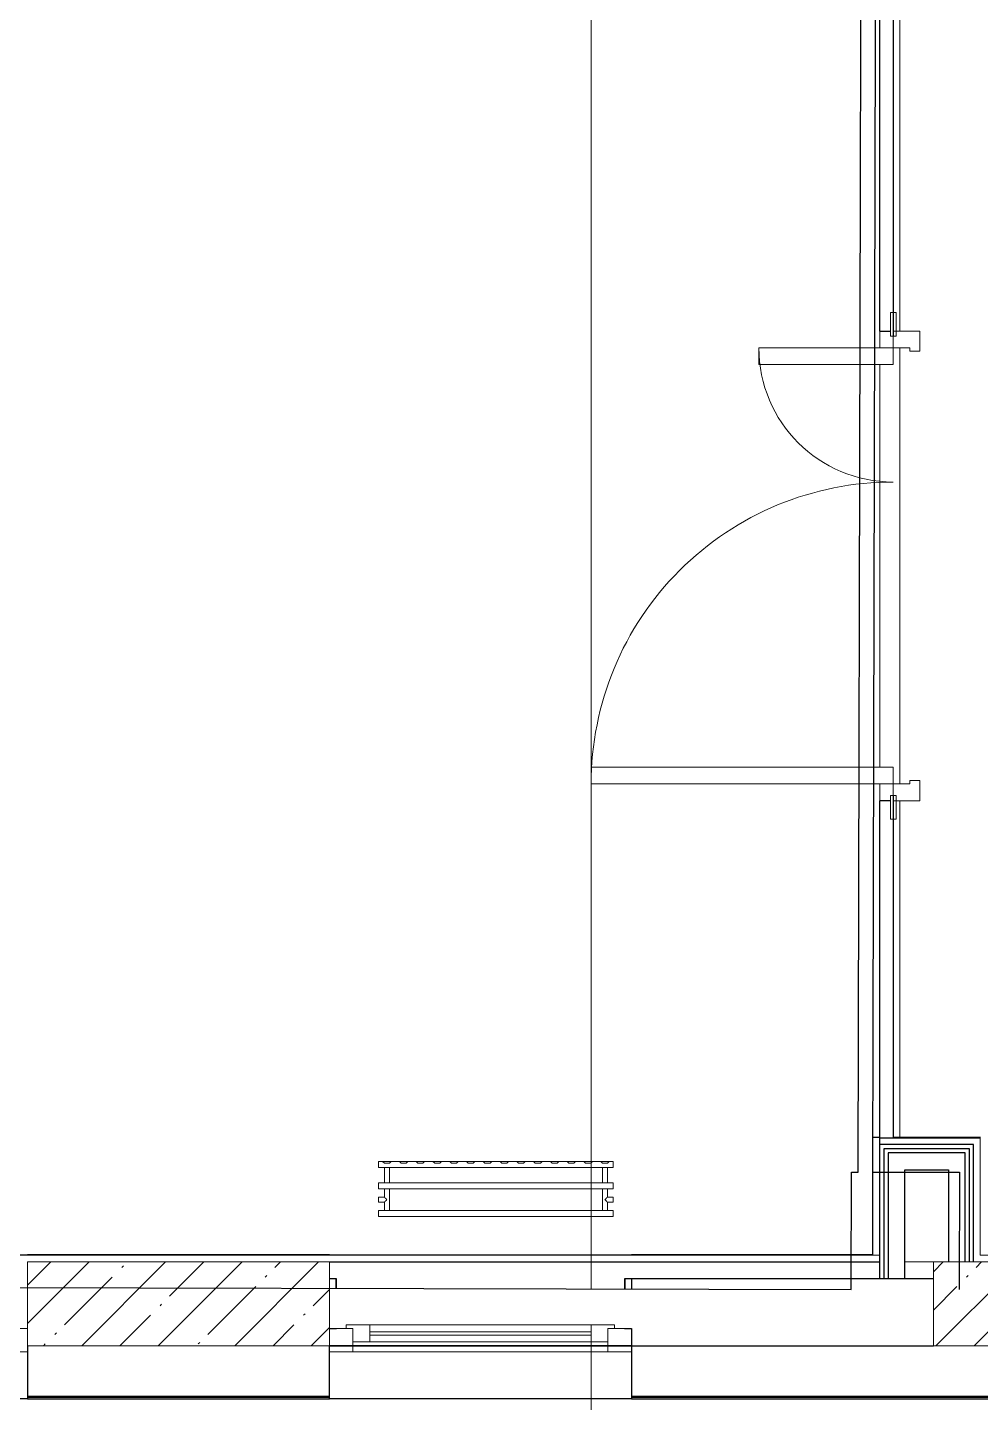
# Model space of a CAD drawing. Header units: millimetres. Extents: x 3914 to 443608, y -156176 to 78197.
# Drawn here: x 125287 to 128128, y -146382 to -142283 of the extents above; entities that cross this region are included whole.
import ezdxf

# ---------------------------------------------------------------- set-up
doc = ezdxf.new("R2010")
doc.units = ezdxf.units.MM
for name, color, linetype, lineweight in [('A-DOOR-1', 7, 'Continuous', 5), ('A-FLOR', 7, 'Continuous', 9), ('A-GLAZ', 7, 'Continuous', 9), ('A-GLAZ-1', 7, 'Continuous', 5), ('S-COLS-1', 7, 'Continuous', 5), ('Оси', 7, 'Continuous', 9)]:
    doc.layers.add(name, color=color, linetype=linetype, lineweight=lineweight)
doc.layers.add('A-DOOR-FRAM-1', color=7, linetype='Continuous', lineweight=5, true_color=0xc0c0c0)
doc.layers.add('M-EQPM-1', color=7, linetype='Continuous', lineweight=9, true_color=0xb2b2b2)

# ---------------------------------------------------------------- blocks, each defined once
blk = doc.blocks.new('120_Окно_СКБ_1Ст - 120_Окно_СКБ_1Ст 900х2500_h_ с форточкой-22876038-Объем проектирования 1 этажа')
at = {"layer": 'A-GLAZ'}
for p, q in [((-450, -127), (-450, -57)), ((-450, -57), (-380, -57)), ((-380, -57), (-380, -127)), ((380, -127), (380, -57)), ((380, -57), (450, -57)), ((450, -57), (450, -127)), ((380, -87), (-380, -87)), ((-380, -87), (-380, -127)), ((-330, -137), (-330, -87)), ((330, -137), (330, -87)), ((380, -127), (380, -87)), ((-380, -127), (-450, -127)), ((-380, -127), (-400, -127)), ((-400, -127), (-400, -137)), ((-400, -137), (400, -137)), ((400, -137), (-400, -137)), ((450, -127), (380, -127)), ((400, -127), (380, -127)), ((400, -137), (400, -127))]:
    blk.add_line(p, q, dxfattribs=at)
at = {"layer": 'A-GLAZ-1'}
for p, q in [((450, -57), (-450, -57)), ((-330, -107), (330, -107)), ((330, -117), (-330, -117)), ((-430, -127), (-400, -127)), ((400, -127), (430, -127))]:
    blk.add_line(p, q, dxfattribs=at)
blk = doc.blocks.new('BSC_Колонна _Прямоугольная - 250х900-23282983-Объем проектирования 1 этажа')
at = {"layer": 'S-COLS-1'}
h = blk.add_hatch(dxfattribs=at)
h.set_pattern_fill('FP_91', color=256, style=0, pattern_type=2)
h.set_pattern_definition([(45, (-99480, -25), (-114.04925, 114.04925), []), (45, (-99365.95, -25), (-114.04925, 114.04925), [201.613, -40.323, 6.706, -33.617])])
h.paths.add_polyline_path([(450, -125), (450, 125), (-450, 125), (-450, -125)])
for p, q in [((450, 125), (-450, 125)), ((-450, 125), (-450, -125)), ((450, -125), (450, 125)), ((-450, -125), (450, -125))]:
    blk.add_line(p, q, dxfattribs=at)
blk = doc.blocks.new('BSC_Колонна _Прямоугольная - 250х900-V84-Объем проектирования 1 этажа')
at = {"layer": 'S-COLS-1'}
h = blk.add_hatch(dxfattribs=at)
h.set_pattern_fill('FP_99', color=256, style=0, pattern_type=2)
h.set_pattern_definition([(45, (-102180, -25), (-114.04925, 114.04925), []), (45, (-102065.95, -25), (-114.04925, 114.04925), [201.613, -40.323, 6.706, -33.617])])
h.paths.add_polyline_path([(450, -125), (450, 125), (-450, 125), (-450, -125)])
for p, q in [((450, 125), (-450, 125)), ((-450, 125), (-450, -125)), ((450, -125), (450, 125)), ((-450, -125), (450, -125))]:
    blk.add_line(p, q, dxfattribs=at)
blk = doc.blocks.new('110_Дверь_СКБ_2Ст - Д-5_п__в составе перегородки _не входит в спец__-32680960-Объем проектирования 1 этажа')
at = {"layer": 'A-DOOR-1'}
for p, q in [((-637.5, 900.5), (-637.5, 0.5)), ((-587.5, 900.5), (-637.5, 900.5)), ((-587.5, 0.5), (-587.5, 900.5)), ((662.5, 400.5), (612.5, 400.5)), ((612.5, 400.5), (612.5, 0.5)), ((662.5, 0.5), (662.5, 400.5)), ((-637.5, 0.5), (-587.5, 0.5)), ((612.5, 0.5), (662.5, 0.5))]:
    blk.add_line(p, q, dxfattribs=at)
for centre, radius, start, end in [((-637.5, 0.5), 900, 0, 90), ((662.5, 0.5), 400, 90, 180)]:
    blk.add_arc(centre, radius, start, end, dxfattribs=at)
at = {"layer": 'A-DOOR-FRAM-1'}
for p, q in [((-672.5, 8.5), (-742.5, 8.5)), ((-742.5, 8.5), (-742.5, 0.5)), ((-742.5, 0.5), (-672.5, 0.5)), ((-637.5, 0.5), (-687.5, 0.5)), ((-687.5, 0.5), (-687.5, -79.5)), ((-672.5, 0.5), (-687.5, 0.5)), ((-687.5, 0.5), (-687.5, -0.5)), ((-672.5, 0.5), (-672.5, 8.5)), ((-672.5, -0.5), (-672.5, 0.5)), ((-637.5, -49.5), (-637.5, 0.5)), ((662.5, 0.5), (662.5, -49.5)), ((712.5, 0.5), (662.5, 0.5)), ((767.5, 8.5), (697.5, 8.5)), ((697.5, 8.5), (697.5, 0.5)), ((712.5, 0.5), (697.5, 0.5)), ((697.5, 0.5), (697.5, -0.5)), ((697.5, 0.5), (767.5, 0.5)), ((712.5, -79.5), (712.5, 0.5)), ((712.5, -0.5), (712.5, 0.5)), ((767.5, 0.5), (767.5, 8.5)), ((-672.5, -0.5), (-742.5, -0.5)), ((-742.5, -0.5), (-742.5, -8.5)), ((-742.5, -8.5), (-672.5, -8.5)), ((-687.5, -0.5), (-672.5, -0.5)), ((-672.5, -8.5), (-672.5, -0.5)), ((697.5, -0.5), (712.5, -0.5)), ((767.5, -0.5), (697.5, -0.5)), ((697.5, -0.5), (697.5, -8.5)), ((697.5, -8.5), (767.5, -8.5)), ((767.5, -8.5), (767.5, -0.5)), ((-687.5, -79.5), (-627.5, -79.5)), ((-627.5, -49.5), (-637.5, -49.5)), ((-627.5, -79.5), (-627.5, -49.5)), ((662.5, -49.5), (652.5, -49.5)), ((652.5, -49.5), (652.5, -79.5)), ((652.5, -79.5), (712.5, -79.5))]:
    blk.add_line(p, q, dxfattribs=at)
blk = doc.blocks.new('radiator_prado_classic_z_tip_30_po exemplyaru - Classic Z Тип 30-300-V234-Объем проектирования 1 этажа')
at = {"layer": 'M-EQPM-1'}
for p, q in [((0, 228), (0, 210)), ((700, 228), (0, 228)), ((0, 210), (0, 228)), ((0, 228), (12.5, 228)), ((0, 210), (700, 210)), ((17.8, 210), (0, 210)), ((12.5, 228), (37.5, 228)), ((37.5, 228), (12.5, 228)), ((12.5, 228), (37.5, 228)), ((12.5, 228), (17.5, 223)), ((12.5, 228), (17.5, 223)), ((32.5, 223), (17.5, 223)), ((17.5, 223), (32.5, 223)), ((17.5, 210), (17.5, 164)), ((17.5, 210), (17.5, 164)), ((17.8, 210), (17.5, 210)), ((17.5, 210), (17.8, 210)), ((17.8, 210), (17.5, 210)), ((17.5, 210), (32.5, 210)), ((32.2, 210), (17.8, 210)), ((17.8, 210), (32.2, 210)), ((32.2, 210), (17.8, 210)), ((32.5, 210), (32.2, 210)), ((32.2, 210), (32.5, 210)), ((32.5, 210), (32.2, 210)), ((667.8, 210), (32.2, 210)), ((32.5, 223), (37.5, 228)), ((37.5, 228), (32.5, 223)), ((32.5, 164), (32.5, 210)), ((32.5, 164), (32.5, 210)), ((37.5, 228), (62.5, 228)), ((62.5, 228), (87.5, 228)), ((87.5, 228), (62.5, 228)), ((62.5, 228), (87.5, 228)), ((62.5, 228), (67.5, 223)), ((62.5, 228), (67.5, 223)), ((82.5, 223), (67.5, 223)), ((67.5, 223), (82.5, 223)), ((82.5, 223), (87.5, 228)), ((87.5, 228), (82.5, 223)), ((87.5, 228), (112.5, 228)), ((112.5, 228), (137.5, 228)), ((137.5, 228), (112.5, 228)), ((112.5, 228), (137.5, 228)), ((112.5, 228), (117.5, 223)), ((112.5, 228), (117.5, 223)), ((132.5, 223), (117.5, 223)), ((117.5, 223), (132.5, 223)), ((132.5, 223), (137.5, 228)), ((137.5, 228), (132.5, 223)), ((137.5, 228), (162.5, 228)), ((162.5, 228), (187.5, 228)), ((187.5, 228), (162.5, 228)), ((162.5, 228), (187.5, 228)), ((162.5, 228), (167.5, 223)), ((162.5, 228), (167.5, 223)), ((182.5, 223), (167.5, 223)), ((167.5, 223), (182.5, 223)), ((182.5, 223), (187.5, 228)), ((187.5, 228), (182.5, 223)), ((187.5, 228), (212.5, 228)), ((212.5, 228), (237.5, 228)), ((237.5, 228), (212.5, 228)), ((212.5, 228), (237.5, 228)), ((212.5, 228), (217.5, 223)), ((212.5, 228), (217.5, 223)), ((232.5, 223), (217.5, 223)), ((217.5, 223), (232.5, 223)), ((232.5, 223), (237.5, 228)), ((237.5, 228), (232.5, 223)), ((237.5, 228), (262.5, 228)), ((262.5, 228), (287.5, 228)), ((287.5, 228), (262.5, 228)), ((262.5, 228), (287.5, 228)), ((262.5, 228), (267.5, 223)), ((262.5, 228), (267.5, 223)), ((282.5, 223), (267.5, 223)), ((267.5, 223), (282.5, 223)), ((282.5, 223), (287.5, 228)), ((287.5, 228), (282.5, 223)), ((287.5, 228), (312.5, 228)), ((312.5, 228), (337.5, 228)), ((337.5, 228), (312.5, 228)), ((312.5, 228), (337.5, 228)), ((312.5, 228), (317.5, 223)), ((312.5, 228), (317.5, 223)), ((332.5, 223), (317.5, 223)), ((317.5, 223), (332.5, 223)), ((332.5, 223), (337.5, 228)), ((337.5, 228), (332.5, 223)), ((337.5, 228), (362.5, 228)), ((362.5, 228), (387.5, 228)), ((387.5, 228), (362.5, 228)), ((362.5, 228), (387.5, 228)), ((362.5, 228), (367.5, 223)), ((362.5, 228), (367.5, 223)), ((382.5, 223), (367.5, 223)), ((367.5, 223), (382.5, 223)), ((382.5, 223), (387.5, 228)), ((387.5, 228), (382.5, 223)), ((387.5, 228), (412.5, 228)), ((412.5, 228), (437.5, 228)), ((437.5, 228), (412.5, 228)), ((412.5, 228), (437.5, 228)), ((412.5, 228), (417.5, 223)), ((412.5, 228), (417.5, 223)), ((432.5, 223), (417.5, 223)), ((417.5, 223), (432.5, 223)), ((432.5, 223), (437.5, 228)), ((437.5, 228), (432.5, 223)), ((437.5, 228), (462.5, 228)), ((462.5, 228), (487.5, 228)), ((487.5, 228), (462.5, 228)), ((462.5, 228), (487.5, 228)), ((462.5, 228), (467.5, 223)), ((462.5, 228), (467.5, 223)), ((482.5, 223), (467.5, 223)), ((467.5, 223), (482.5, 223)), ((482.5, 223), (487.5, 228)), ((487.5, 228), (482.5, 223)), ((487.5, 228), (512.5, 228)), ((512.5, 228), (537.5, 228)), ((537.5, 228), (512.5, 228)), ((512.5, 228), (537.5, 228)), ((512.5, 228), (517.5, 223)), ((512.5, 228), (517.5, 223)), ((532.5, 223), (517.5, 223)), ((517.5, 223), (532.5, 223)), ((532.5, 223), (537.5, 228)), ((537.5, 228), (532.5, 223)), ((537.5, 228), (562.5, 228)), ((562.5, 228), (587.5, 228)), ((587.5, 228), (562.5, 228)), ((562.5, 228), (587.5, 228)), ((562.5, 228), (567.5, 223)), ((562.5, 228), (567.5, 223)), ((582.5, 223), (567.5, 223)), ((567.5, 223), (582.5, 223)), ((582.5, 223), (587.5, 228)), ((587.5, 228), (582.5, 223)), ((587.5, 228), (612.5, 228)), ((612.5, 228), (637.5, 228)), ((637.5, 228), (612.5, 228)), ((612.5, 228), (637.5, 228)), ((612.5, 228), (617.5, 223)), ((612.5, 228), (617.5, 223)), ((632.5, 223), (617.5, 223)), ((617.5, 223), (632.5, 223)), ((632.5, 223), (637.5, 228)), ((637.5, 228), (632.5, 223)), ((637.5, 228), (662.5, 228)), ((662.5, 228), (687.5, 228)), ((687.5, 228), (662.5, 228)), ((662.5, 228), (687.5, 228)), ((662.5, 228), (667.5, 223)), ((662.5, 228), (667.5, 223)), ((682.5, 223), (667.5, 223)), ((667.5, 223), (682.5, 223)), ((667.5, 210), (667.5, 164)), ((667.5, 210), (667.5, 164)), ((667.8, 210), (667.5, 210)), ((667.5, 210), (682.5, 210)), ((667.8, 210), (667.5, 210)), ((667.5, 210), (667.8, 210)), ((682.2, 210), (667.8, 210)), ((682.2, 210), (667.8, 210)), ((667.8, 210), (682.2, 210)), ((682.5, 210), (682.2, 210)), ((682.5, 210), (682.2, 210)), ((682.2, 210), (682.5, 210)), ((700, 210), (682.2, 210)), ((682.5, 223), (687.5, 228)), ((687.5, 228), (682.5, 223)), ((682.5, 164), (682.5, 210)), ((682.5, 164), (682.5, 210)), ((687.5, 228), (700, 228)), ((700, 210), (700, 228)), ((700, 228), (700, 210)), ((700, 164), (0, 164)), ((0, 164), (0, 146)), ((0, 146), (0, 164)), ((0, 164), (17.8, 164)), ((17.8, 164), (17.5, 164)), ((17.5, 164), (17.8, 164)), ((17.8, 164), (17.5, 164)), ((17.5, 164), (32.5, 164)), ((32.2, 164), (17.8, 164)), ((17.8, 164), (32.2, 164)), ((32.2, 164), (17.8, 164)), ((32.5, 164), (32.2, 164)), ((32.2, 164), (32.5, 164)), ((32.5, 164), (32.2, 164)), ((32.2, 164), (667.8, 164)), ((667.8, 164), (667.5, 164)), ((667.5, 164), (682.5, 164)), ((667.8, 164), (667.5, 164)), ((667.5, 164), (667.8, 164)), ((682.2, 164), (667.8, 164)), ((682.2, 164), (667.8, 164)), ((667.8, 164), (682.2, 164)), ((682.5, 164), (682.2, 164)), ((682.5, 164), (682.2, 164)), ((682.2, 164), (682.5, 164)), ((682.2, 164), (700, 164)), ((700, 146), (700, 164)), ((700, 164), (700, 146)), ((0, 146), (700, 146)), ((18.5, 146), (0, 146)), ((17.5, 146), (17.5, 121.5)), ((17.5, 146), (17.5, 121.5)), ((17.5, 146), (18.5, 146)), ((18.5, 146), (17.5, 146)), ((17.5, 146), (18.5, 146)), ((32.5, 146), (17.5, 146)), ((18.5, 146), (32.2, 146)), ((32.2, 146), (18.5, 146)), ((18.5, 146), (32.2, 146)), ((32.2, 146), (32.5, 146)), ((32.5, 146), (32.2, 146)), ((32.2, 146), (32.5, 146)), ((667.8, 146), (32.2, 146)), ((32.5, 82), (32.5, 146)), ((32.5, 82), (32.5, 146)), ((667.5, 146), (667.5, 82)), ((667.5, 146), (667.5, 82)), ((667.5, 146), (667.8, 146)), ((682.5, 146), (667.5, 146)), ((667.5, 146), (667.8, 146)), ((667.8, 146), (667.5, 146)), ((667.8, 146), (681.5, 146)), ((667.8, 146), (681.5, 146)), ((681.5, 146), (667.8, 146)), ((681.5, 146), (682.5, 146)), ((681.5, 146), (682.5, 146)), ((682.5, 146), (681.5, 146)), ((700, 146), (681.5, 146)), ((682.5, 121.5), (682.5, 146)), ((682.5, 121.5), (682.5, 146)), ((17.5, 121.5), (0, 121.5)), ((17.5, 121.5), (0, 121.5)), ((0, 121.5), (0, 120.5)), ((0, 106.5), (0, 121.5)), ((0, 120.5), (0, 107.5)), ((0, 120.5), (0, 119.3)), ((0, 114), (0, 120.5)), ((0, 120.5), (0, 120.5)), ((0, 119.3), (0, 117.8)), ((0, 117.8), (0, 114)), ((0, 114), (0, 110.3)), ((0, 107.5), (0, 114)), ((0, 110.3), (0, 108.7)), ((0, 108.7), (0, 107.5)), ((0, 107.5), (0, 106.5)), ((0, 107.5), (0, 107.5)), ((0, 106.5), (17.5, 106.5)), ((0, 106.5), (17.5, 106.5)), ((700, 82), (0, 82)), ((0, 82), (0, 64)), ((0, 64), (0, 82)), ((0, 82), (18.5, 82)), ((17.5, 106.5), (17.5, 82)), ((17.5, 106.5), (17.5, 82)), ((18.5, 82), (17.5, 82)), ((17.5, 82), (18.5, 82)), ((18.5, 82), (17.5, 82)), ((17.5, 82), (32.5, 82)), ((32.2, 82), (18.5, 82)), ((18.5, 82), (32.2, 82)), ((32.2, 82), (18.5, 82)), ((32.5, 82), (32.2, 82)), ((32.2, 82), (32.5, 82)), ((32.5, 82), (32.2, 82)), ((32.2, 82), (667.8, 82)), ((667.8, 82), (667.5, 82)), ((667.5, 82), (682.5, 82)), ((667.8, 82), (667.5, 82)), ((667.5, 82), (667.8, 82)), ((681.5, 82), (667.8, 82)), ((681.5, 82), (667.8, 82)), ((667.8, 82), (681.5, 82)), ((682.5, 82), (681.5, 82)), ((682.5, 82), (681.5, 82)), ((681.5, 82), (682.5, 82)), ((681.5, 82), (700, 82)), ((700, 121.5), (682.5, 121.5)), ((700, 121.5), (682.5, 121.5)), ((682.5, 82), (682.5, 106.5)), ((682.5, 106.5), (700, 106.5)), ((682.5, 82), (682.5, 106.5)), ((682.5, 106.5), (700, 106.5)), ((700, 121.5), (700, 106.5)), ((700, 120.5), (700, 121.5)), ((700, 121.5), (700, 120.5)), ((700, 120.5), (700, 121.5)), ((700, 107.5), (700, 120.5)), ((700, 120.5), (700, 107.5)), ((700, 107.5), (700, 120.5)), ((700, 106.5), (700, 107.5)), ((700, 107.5), (700, 106.5)), ((700, 106.5), (700, 107.5)), ((700, 64), (700, 82)), ((700, 82), (700, 64)), ((700, 64), (0, 64)), ((0, 64), (700, 64))]:
    blk.add_line(p, q, dxfattribs=at)
for points, knots in [([(18.5, 120.5), (18.4, 120.6), (18.3, 120.7), (18.1, 120.9), (17.9, 121.1), (17.8, 121.2), (17.7, 121.3), (17.5, 121.5), (17.5, 121.5), (17.5, 121.5)], [0.7142857, 0.7142857, 0.7142857, 0.7142857, 0.75, 0.7857143, 0.8214286, 0.8571429, 0.8928571, 0.9285714, 1, 1, 1, 1]), ([(17.5, 121.5), (17.5, 121.5), (17.5, 121.5), (17.7, 121.3), (17.8, 121.2), (17.9, 121.1), (18.1, 120.9), (18.3, 120.7), (18.4, 120.6), (18.5, 120.5)], [0, 0, 0, 0, 0.0714286, 0.1071429, 0.1428571, 0.1785714, 0.2142857, 0.25, 0.2857143, 0.2857143, 0.2857143, 0.2857143]), ([(17.5, 121.5), (17.5, 121.5), (17.5, 121.5), (17.7, 121.3), (17.8, 121.2), (17.9, 121.1), (18.1, 120.9), (18.3, 120.7), (18.4, 120.6), (18.5, 120.5)], [0, 0, 0, 0, 0.0714286, 0.1071429, 0.1428571, 0.1785714, 0.2142857, 0.25, 0.2857143, 0.2857143, 0.2857143, 0.2857143]), ([(25, 114), (24.5, 114.5), (23.6, 115.4), (22.4, 116.6), (21.6, 117.4), (21.1, 117.9), (20.8, 118.2), (20.5, 118.5), (20.2, 118.8), (19.8, 119.1), (19.6, 119.4), (19.3, 119.7), (19, 120), (18.7, 120.3), (18.5, 120.5), (18.3, 120.7), (18.1, 120.9), (17.9, 121.1), (17.8, 121.2), (17.7, 121.3), (17.5, 121.5), (17.5, 121.5), (17.5, 121.5)], [0, 0, 0, 0, 0.142857, 0.285714, 0.357143, 0.392857, 0.428571, 0.464286, 0.5, 0.535714, 0.571429, 0.607143, 0.642857, 0.678571, 0.714286, 0.75, 0.785714, 0.821429, 0.857143, 0.892857, 0.928571, 1, 1, 1, 1]), ([(17.5, 106.5), (17.5, 106.5), (17.5, 106.5), (17.7, 106.7), (17.8, 106.8), (17.9, 106.9), (18.1, 107.1), (18.3, 107.3), (18.5, 107.5), (18.7, 107.7), (19, 108), (19.3, 108.3), (19.6, 108.6), (19.8, 108.9), (20.3, 109.3), (20.7, 109.7), (21.1, 110.1), (21.6, 110.6), (22.4, 111.4), (23.6, 112.6), (24.5, 113.5), (25, 114)], [0, 0, 0, 0, 0.071429, 0.107143, 0.142857, 0.178571, 0.214286, 0.25, 0.285714, 0.321429, 0.357143, 0.392857, 0.428571, 0.464286, 0.5, 0.571429, 0.607143, 0.642857, 0.714286, 0.857143, 1, 1, 1, 1]), ([(17.5, 106.5), (17.5, 106.5), (17.5, 106.5), (17.7, 106.7), (17.8, 106.8), (17.9, 106.9), (18.1, 107.1), (18.3, 107.3), (18.4, 107.4), (18.5, 107.5)], [0, 0, 0, 0, 0.0714286, 0.1071429, 0.1428571, 0.1785714, 0.2142857, 0.25, 0.2857143, 0.2857143, 0.2857143, 0.2857143]), ([(18.5, 107.5), (18.4, 107.4), (18.3, 107.3), (18.1, 107.1), (17.9, 106.9), (17.8, 106.8), (17.7, 106.7), (17.5, 106.5), (17.5, 106.5), (17.5, 106.5)], [0.7142857, 0.7142857, 0.7142857, 0.7142857, 0.75, 0.7857143, 0.8214286, 0.8571429, 0.8928571, 0.9285714, 1, 1, 1, 1]), ([(18.5, 107.5), (18.4, 107.4), (18.3, 107.3), (18.1, 107.1), (17.9, 106.9), (17.8, 106.8), (17.7, 106.7), (17.5, 106.5), (17.5, 106.5), (17.5, 106.5)], [0.7142857, 0.7142857, 0.7142857, 0.7142857, 0.75, 0.7857143, 0.8214286, 0.8571429, 0.8928571, 0.9285714, 1, 1, 1, 1]), ([(22.1, 116.9), (21.9, 117.1), (21.6, 117.4), (21.1, 117.9), (20.8, 118.2), (20.5, 118.5), (20.2, 118.8), (19.9, 119.2), (19.7, 119.3), (19.6, 119.4)], [0.2857143, 0.2857143, 0.2857143, 0.2857143, 0.3571429, 0.3928571, 0.4285714, 0.4642857, 0.5, 0.5357143, 0.5714286, 0.5714286, 0.5714286, 0.5714286]), ([(19.6, 119.4), (19.7, 119.3), (19.9, 119.2), (20.3, 118.7), (20.7, 118.3), (21.1, 117.9), (21.6, 117.4), (21.9, 117.1), (22.1, 116.9)], [0.4285714, 0.4285714, 0.4285714, 0.4285714, 0.4642857, 0.5, 0.5714286, 0.6071429, 0.6428571, 0.7142857, 0.7142857, 0.7142857, 0.7142857]), ([(19.6, 119.4), (19.7, 119.3), (19.8, 119.1), (20.3, 118.7), (20.7, 118.3), (21.1, 117.9), (21.6, 117.4), (21.9, 117.1), (22.1, 116.9)], [0.4285714, 0.4285714, 0.4285714, 0.4285714, 0.4642857, 0.5, 0.5714286, 0.6071429, 0.6428571, 0.7142857, 0.7142857, 0.7142857, 0.7142857]), ([(19.6, 108.6), (19.7, 108.7), (19.9, 108.8), (20.3, 109.3), (20.7, 109.7), (21.1, 110.1), (21.6, 110.6), (21.9, 110.9), (22.1, 111.1)], [0.4285714, 0.4285714, 0.4285714, 0.4285714, 0.4642857, 0.5, 0.5714286, 0.6071429, 0.6428571, 0.7142857, 0.7142857, 0.7142857, 0.7142857]), ([(22.1, 111.1), (21.9, 110.9), (21.6, 110.6), (21.1, 110.1), (20.8, 109.8), (20.5, 109.5), (20.2, 109.2), (19.9, 108.8), (19.7, 108.7), (19.6, 108.6)], [0.2857143, 0.2857143, 0.2857143, 0.2857143, 0.3571429, 0.3928571, 0.4285714, 0.4642857, 0.5, 0.5357143, 0.5714286, 0.5714286, 0.5714286, 0.5714286]), ([(22.1, 111.1), (21.9, 110.9), (21.6, 110.6), (21.1, 110.1), (20.8, 109.8), (20.5, 109.5), (20.2, 109.2), (19.8, 108.9), (19.7, 108.7), (19.6, 108.6)], [0.2857143, 0.2857143, 0.2857143, 0.2857143, 0.3571429, 0.3928571, 0.4285714, 0.4642857, 0.5, 0.5357143, 0.5714286, 0.5714286, 0.5714286, 0.5714286]), ([(675, 114), (675.5, 114.5), (676.4, 115.4), (677.6, 116.6), (678.4, 117.4), (678.9, 117.9), (679.2, 118.2), (679.5, 118.5), (679.8, 118.8), (680.1, 119.2), (680.4, 119.4), (680.7, 119.7), (681, 120), (681.3, 120.3), (681.5, 120.5), (681.7, 120.7), (681.9, 120.9), (682.1, 121.1), (682.2, 121.2), (682.3, 121.3), (682.5, 121.5), (682.5, 121.5), (682.5, 121.5)], [0, 0, 0, 0, 0.142857, 0.285714, 0.357143, 0.392857, 0.428571, 0.464286, 0.5, 0.535714, 0.571429, 0.607143, 0.642857, 0.678571, 0.714286, 0.75, 0.785714, 0.821429, 0.857143, 0.892857, 0.928571, 1, 1, 1, 1]), ([(682.5, 106.5), (682.5, 106.5), (682.5, 106.5), (682.3, 106.7), (682.2, 106.8), (682.1, 106.9), (681.9, 107.1), (681.7, 107.3), (681.5, 107.5), (681.3, 107.7), (681, 108), (680.7, 108.3), (680.4, 108.6), (680.1, 108.8), (679.7, 109.3), (679.3, 109.7), (678.9, 110.1), (678.4, 110.6), (677.6, 111.4), (676.4, 112.6), (675.5, 113.5), (675, 114)], [0, 0, 0, 0, 0.071429, 0.107143, 0.142857, 0.178571, 0.214286, 0.25, 0.285714, 0.321429, 0.357143, 0.392857, 0.428571, 0.464286, 0.5, 0.571429, 0.607143, 0.642857, 0.714286, 0.857143, 1, 1, 1, 1]), ([(680.4, 119.4), (680.3, 119.3), (680.1, 119.2), (679.7, 118.7), (679.3, 118.3), (678.9, 117.9), (678.4, 117.4), (678.1, 117.1), (677.9, 116.9)], [0.4285714, 0.4285714, 0.4285714, 0.4285714, 0.4642857, 0.5, 0.5714286, 0.6071429, 0.6428571, 0.7142857, 0.7142857, 0.7142857, 0.7142857]), ([(677.9, 116.9), (678.1, 117.1), (678.4, 117.4), (678.9, 117.9), (679.2, 118.2), (679.5, 118.5), (679.8, 118.8), (680.1, 119.2), (680.3, 119.3), (680.4, 119.4)], [0.2857143, 0.2857143, 0.2857143, 0.2857143, 0.3571429, 0.3928571, 0.4285714, 0.4642857, 0.5, 0.5357143, 0.5714286, 0.5714286, 0.5714286, 0.5714286]), ([(679.2, 118.2), (679.1, 118.1), (678.9, 117.9), (678.4, 117.4), (678.1, 117.1), (677.9, 116.9)], [0.5714286, 0.5714286, 0.5714286, 0.5714286, 0.6071429, 0.6428571, 0.7142857, 0.7142857, 0.7142857, 0.7142857]), ([(677.9, 111.1), (678.1, 110.9), (678.4, 110.6), (678.9, 110.1), (679.2, 109.8), (679.5, 109.5), (679.8, 109.2), (680.1, 108.8), (680.3, 108.7), (680.4, 108.6)], [0.2857143, 0.2857143, 0.2857143, 0.2857143, 0.3571429, 0.3928571, 0.4285714, 0.4642857, 0.5, 0.5357143, 0.5714286, 0.5714286, 0.5714286, 0.5714286]), ([(677.9, 111.1), (678.1, 110.9), (678.4, 110.6), (678.9, 110.1), (679.2, 109.8), (679.5, 109.5), (679.8, 109.2), (680.1, 108.8), (680.3, 108.7), (680.4, 108.6)], [0.2857143, 0.2857143, 0.2857143, 0.2857143, 0.3571429, 0.3928571, 0.4285714, 0.4642857, 0.5, 0.5357143, 0.5714286, 0.5714286, 0.5714286, 0.5714286]), ([(680.4, 108.6), (680.3, 108.7), (680.1, 108.8), (679.7, 109.3), (679.3, 109.7), (678.9, 110.1), (678.4, 110.6), (678.1, 110.9), (677.9, 111.1)], [0.4285714, 0.4285714, 0.4285714, 0.4285714, 0.4642857, 0.5, 0.5714286, 0.6071429, 0.6428571, 0.7142857, 0.7142857, 0.7142857, 0.7142857]), ([(680.4, 119.4), (680.3, 119.3), (680.1, 119.2), (679.7, 118.7), (679.4, 118.4), (679.2, 118.2)], [0.4285714, 0.4285714, 0.4285714, 0.4285714, 0.4642857, 0.5, 0.5714286, 0.5714286, 0.5714286, 0.5714286]), ([(682.5, 121.5), (682.5, 121.5), (682.5, 121.5), (682.3, 121.3), (682.2, 121.2), (682.1, 121.1), (681.9, 120.9), (681.7, 120.7), (681.6, 120.6), (681.5, 120.5)], [0, 0, 0, 0, 0.0714286, 0.1071429, 0.1428571, 0.1785714, 0.2142857, 0.25, 0.2857143, 0.2857143, 0.2857143, 0.2857143]), ([(682.5, 121.5), (682.5, 121.5), (682.5, 121.5), (682.3, 121.3), (682.2, 121.2), (682.1, 121.1), (681.9, 120.9), (681.7, 120.7), (681.6, 120.6), (681.5, 120.5)], [0, 0, 0, 0, 0.0714286, 0.1071429, 0.1428571, 0.1785714, 0.2142857, 0.25, 0.2857143, 0.2857143, 0.2857143, 0.2857143]), ([(681.5, 120.5), (681.6, 120.6), (681.7, 120.7), (681.9, 120.9), (682.1, 121.1), (682.2, 121.2), (682.3, 121.3), (682.5, 121.5), (682.5, 121.5), (682.5, 121.5)], [0.7142857, 0.7142857, 0.7142857, 0.7142857, 0.75, 0.7857143, 0.8214286, 0.8571429, 0.8928571, 0.9285714, 1, 1, 1, 1]), ([(681.5, 107.5), (681.6, 107.4), (681.7, 107.3), (681.9, 107.1), (682.1, 106.9), (682.2, 106.8), (682.3, 106.7), (682.5, 106.5), (682.5, 106.5), (682.5, 106.5)], [0.7142857, 0.7142857, 0.7142857, 0.7142857, 0.75, 0.7857143, 0.8214286, 0.8571429, 0.8928571, 0.9285714, 1, 1, 1, 1]), ([(681.5, 107.5), (681.6, 107.4), (681.7, 107.3), (681.9, 107.1), (682.1, 106.9), (682.2, 106.8), (682.3, 106.7), (682.5, 106.5), (682.5, 106.5), (682.5, 106.5)], [0.7142857, 0.7142857, 0.7142857, 0.7142857, 0.75, 0.7857143, 0.8214286, 0.8571429, 0.8928571, 0.9285714, 1, 1, 1, 1]), ([(682.5, 106.5), (682.5, 106.5), (682.5, 106.5), (682.3, 106.7), (682.2, 106.8), (682.1, 106.9), (681.9, 107.1), (681.7, 107.3), (681.6, 107.4), (681.5, 107.5)], [0, 0, 0, 0, 0.0714286, 0.1071429, 0.1428571, 0.1785714, 0.2142857, 0.25, 0.2857143, 0.2857143, 0.2857143, 0.2857143])]:
    blk.add_open_spline(points, degree=3, knots=knots, dxfattribs=at)
for points in [[(19.6, 119.4), (19.5, 119.5), (19.3, 119.7), (19, 120), (18.7, 120.3), (18.6, 120.4), (18.5, 120.5)], [(18.5, 120.5), (18.6, 120.4), (18.7, 120.3), (19, 120), (19.3, 119.7), (19.5, 119.5), (19.6, 119.4)], [(18.5, 120.5), (18.6, 120.4), (18.7, 120.3), (19, 120), (19.3, 119.7), (19.5, 119.5), (19.6, 119.4)], [(18.5, 107.5), (18.6, 107.6), (18.7, 107.7), (19, 108), (19.3, 108.3), (19.5, 108.5), (19.6, 108.6)], [(19.6, 108.6), (19.5, 108.5), (19.3, 108.3), (19, 108), (18.7, 107.7), (18.6, 107.6), (18.5, 107.5)], [(19.6, 108.6), (19.5, 108.5), (19.3, 108.3), (19, 108), (18.7, 107.7), (18.6, 107.6), (18.5, 107.5)], [(25, 114), (24.5, 114.5), (23.6, 115.4), (22.6, 116.4), (22.1, 116.9)], [(22.1, 116.9), (22.6, 116.4), (23.6, 115.4), (24.5, 114.5), (25, 114)], [(22.1, 116.9), (22.6, 116.4), (23.6, 115.4), (24.5, 114.5), (25, 114)], [(22.1, 111.1), (22.6, 111.6), (23.6, 112.6), (24.5, 113.5), (25, 114)], [(25, 114), (24.5, 113.5), (23.6, 112.6), (22.6, 111.6), (22.1, 111.1)], [(25, 114), (24.5, 113.5), (23.6, 112.6), (22.6, 111.6), (22.1, 111.1)], [(677.9, 116.9), (677.4, 116.4), (676.4, 115.4), (675.5, 114.5), (675, 114)], [(677.9, 116.9), (677.4, 116.4), (676.4, 115.4), (675.5, 114.5), (675, 114)], [(675, 114), (675.5, 114.5), (676.4, 115.4), (677.4, 116.4), (677.9, 116.9)], [(675, 114), (675.5, 113.5), (676.4, 112.6), (677.4, 111.6), (677.9, 111.1)], [(675, 114), (675.5, 113.5), (676.4, 112.6), (677.4, 111.6), (677.9, 111.1)], [(677.9, 111.1), (677.4, 111.6), (676.4, 112.6), (675.5, 113.5), (675, 114)], [(681.5, 120.5), (681.4, 120.4), (681.3, 120.3), (681, 120), (680.7, 119.7), (680.5, 119.5), (680.4, 119.4)], [(681.5, 120.5), (681.4, 120.4), (681.3, 120.3), (681, 120), (680.7, 119.7), (680.5, 119.5), (680.4, 119.4)], [(680.4, 119.4), (680.5, 119.5), (680.7, 119.7), (681, 120), (681.3, 120.3), (681.4, 120.4), (681.5, 120.5)], [(680.4, 108.6), (680.5, 108.5), (680.7, 108.3), (681, 108), (681.3, 107.7), (681.4, 107.6), (681.5, 107.5)], [(680.4, 108.6), (680.5, 108.5), (680.7, 108.3), (681, 108), (681.3, 107.7), (681.4, 107.6), (681.5, 107.5)], [(681.5, 107.5), (681.4, 107.6), (681.3, 107.7), (681, 108), (680.7, 108.3), (680.5, 108.5), (680.4, 108.6)]]:
    blk.add_open_spline(points, degree=3, dxfattribs=at)

msp = doc.modelspace()

# ---------------------------------------------------------------- linework, layer by layer
for p, q in [((127826, -140953.7), (127826, -143187.7)), ((127867, -140932.7), (127867, -143132.7)), ((127868, -143132.7), (127868, -140933.7)), ((127826, -143187.7), (127827, -143187.7)), ((127827, -143187.7), (127859, -143187.7)), ((127827, -144587.7), (127826, -144587.7)), ((127826, -144587.7), (127826, -145592.7)), ((127859, -144587.7), (127827, -144587.7)), ((127867, -144642.7), (127867, -145592.7)), ((127868, -145591.7), (127868, -144642.7)), ((127806, -145591.7), (127806, -145941.7)), ((127807, -145591.7), (127806, -145591.7)), ((127827, -145591.7), (127807, -145591.7)), ((127807, -145942.7), (127807, -145592.7)), ((127826, -145592.7), (127867, -145592.7)), ((127827, -146012.7), (127827, -145590)), ((127867, -145592.7), (128127, -145592.7)), ((128128, -145591.7), (127868, -145591.7)), ((128107, -145612.7), (127827, -145612.7)), ((127839.5, -145625.2), (127839.5, -146012.7)), ((128094.5, -145625.2), (127839.5, -145625.2)), ((128094.5, -145962.7), (128094.5, -145625.2)), ((128107, -145962.7), (128107, -145612.7)), ((127852, -145637.7), (127852, -146012.7)), ((128082, -145637.7), (127852, -145637.7)), ((128082, -145962.7), (128082, -145637.7)), ((127902, -146012.7), (127902, -145687.7)), ((127902, -145687.7), (128032, -145687.7)), ((128032, -145687.7), (128032, -145962.7)), ((124408, -145941.7), (125287, -145941.7)), ((126187, -145941.7), (125287, -145941.7)), ((125287, -145941.7), (125287, -145942.7)), ((126187, -145942.7), (126187, -145941.7)), ((126187, -145941.7), (127087, -145941.7)), ((126187, -145962.7), (127827, -145962.7)), ((127806, -145941.7), (127087, -145941.7)), ((127087, -145941.7), (127087, -145942.7)), ((128127, -145941.7), (128127, -145942.7)), ((126207, -146012.7), (126187, -146012.7)), ((126207, -146041), (126207, -146012.7)), ((126208, -146012.7), (126207, -146012.7)), ((126208, -146041), (126208, -146012.7)), ((127066, -146012.7), (127066, -146043)), ((127067, -146012.7), (127066, -146012.7)), ((127067, -146012.7), (127067, -146043)), ((127087, -146012.7), (127067, -146012.7)), ((127987, -146012.7), (127087, -146012.7)), ((127087, -146012.7), (127087, -146043)), ((126187, -146160.7), (126207, -146160.7)), ((126207, -146160.7), (126208, -146160.7)), ((127066, -146160.7), (127067, -146160.7)), ((127067, -146160.7), (127087, -146160.7)), ((127087, -146160.7), (127087, -146362.7)), ((125287, -146212.7), (125287, -146362.7)), ((126187, -146362.7), (126187, -146212.7)), ((126187, -146212.7), (127987, -146212.7)), ((127087, -146212.7), (126187, -146212.7)), ((127087, -146212.7), (127987, -146212.7)), ((125287, -146370.7), (124387, -146370.7)), ((125287, -146362.7), (125287, -146370.7)), ((125287, -146362.7), (126187, -146362.7)), ((125287, -146365.7), (126187, -146365.7)), ((125287, -146370.7), (126187, -146370.7)), ((126187, -146370.7), (126187, -146362.7)), ((127087, -146370.7), (126187, -146370.7)), ((127087, -146362.7), (127087, -146370.7)), ((127087, -146362.7), (129137, -146362.7)), ((127087, -146365.7), (129137, -146365.7)), ((127087, -146370.7), (129137, -146370.7))]:
    msp.add_line(p, q)
at = {"flags": 128}
msp.add_lwpolyline([(133302.6, -145962.7), (133303.3, -145687.2), (133303.3, -145684), (133308.4, -143485.1), (133309, -143252.6), (133302.9, -143252.6), (133303.9, -142855.8), (133309.9, -142855.8), (133309.9, -142851.6), (133315.1, -140654.6), (133309, -140654.6), (133310.1, -140187.7), (133316.2, -140187.8), (133321.9, -137745.1), (133323.4, -137094.5), (133323.4, -137093.6), (133317.4, -137093.6), (133320.3, -135849.7), (127848.4, -135836.8), (127836.2, -141036.3), (127816.2, -141036.2), (127805.2, -145694.7), (128065.2, -145695.3), (128064.4, -146045.3)], dxfattribs=at)
msp.add_lwpolyline([(118635.4, -146023.2), (123252.4, -146034), (123253.2, -145684), (124345.2, -145686.6), (124344.4, -146036.6), (127742.4, -146044.6), (127743.2, -145695.1), (127763.2, -145695.1), (127774.1, -141056.6), (120394.1, -141039.3), (120397.5, -139599.3), (118259.5, -139594.3), (118245.2, -145672.3), (118636.2, -145673.2)], close=True, dxfattribs=at)
at = {"layer": 'A-FLOR'}
for p, q in [((127887, -143187.7), (127887, -135733.7)), ((127827, -143237.7), (127827, -140952.7)), ((127887, -144537.7), (127887, -143237.7)), ((127827, -143287.7), (127827, -144487.7)), ((127827, -145590), (127827, -144537.7)), ((127887, -145591.5), (127887, -144587.7)), ((128127, -145591.5), (127887, -145591.5)), ((128127, -145941.7), (128127, -145592.7)), ((127827, -145942.7), (124407, -145942.7)), ((128032, -145962.7), (127902, -145962.7)), ((131767, -145942.7), (128127, -145942.7))]:
    msp.add_line(p, q, dxfattribs=at)
at = {"layer": 'Оси'}
for points in [[(126967, -146042.8), (126967, -143019), (126967, -129084.5), (126967, -124084.5)], [(126967, -148019), (126967, -146150.7)]]:
    msp.add_lwpolyline(points, dxfattribs=at)

# ---------------------------------------------------------------- block references
at = {"rotation": 89.99999999999991}
msp.add_blockref('110_Дверь_СКБ_2Ст - Д-5_п__в составе перегородки _не входит в спец__-32680960-Объем проектирования 1 этажа', (127867.5, -143900.2), dxfattribs=at)
for name, p in [('BSC_Колонна _Прямоугольная - 250х900-23282983-Объем проектирования 1 этажа', (125737, -146087.7)), ('BSC_Колонна _Прямоугольная - 250х900-V84-Объем проектирования 1 этажа', (128437, -146087.7))]:
    msp.add_blockref(name, p)
at = {"color": 3, "rotation": 180}
for p in [(124837, -146287.7), (126637, -146287.7)]:
    msp.add_blockref('120_Окно_СКБ_1Ст - 120_Окно_СКБ_1Ст 900х2500_h_ с форточкой-22876038-Объем проектирования 1 этажа', p, dxfattribs=at)
at = {"layer": 'M-EQPM-1'}
msp.add_blockref('radiator_prado_classic_z_tip_30_po exemplyaru - Classic Z Тип 30-300-V234-Объем проектирования 1 этажа', (126333.1, -145891), dxfattribs=at)

doc.saveas('drawing.dxf')
